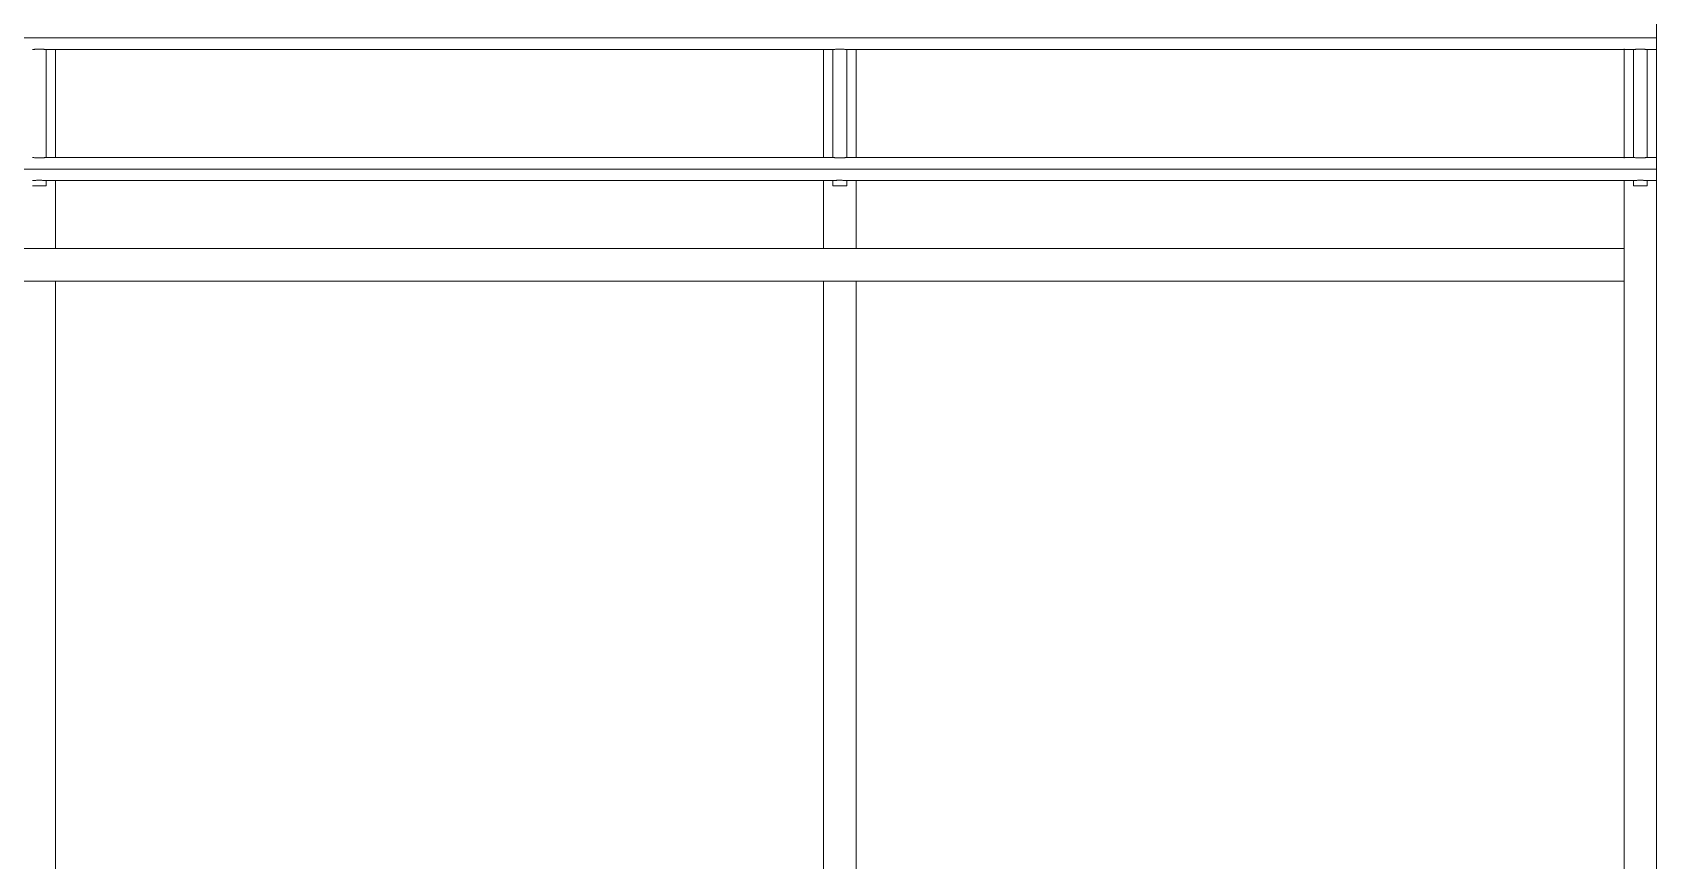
# Model space of a CAD drawing. Header units: metres. Extents: x -199 to 506, y -5 to 23.
# Drawn here: x -186.226 to -183.219, y 1.111 to 2.644 of the extents above; entities that cross this region are included whole.
import ezdxf

# ---------------------------------------------------------------- set-up
doc = ezdxf.new("R2010")
doc.units = ezdxf.units.M
for name, color, linetype, lineweight in [('06MUR', 8, 'Continuous', 9), ('06MUREXT', 92, 'Continuous', 9), ('26VENT', 144, 'Continuous', 5)]:
    doc.layers.add(name, color=color, linetype=linetype, lineweight=lineweight)

# ---------------------------------------------------------------- blocks, each defined once
blk = doc.blocks.new('Solar Shade-Aluminium-01 - Solar Shade-Aluminium-01-7044055-600rNorthElevEjeA Paint')
at = {"layer": '06MUR'}
for p, q in [((-195.0751, 2.6334), (-183.219, 2.6334)), ((-186.2008, 2.6121), (-184.7439, 2.6121)), ((-186.2008, 2.4121), (-186.2008, 2.6121)), ((-184.7439, 2.6121), (-184.7439, 2.4121)), ((-184.7185, 2.6121), (-183.2617, 2.6121)), ((-184.7185, 2.4121), (-184.7185, 2.6121)), ((-183.2617, 2.6121), (-183.2617, 2.4121)), ((-183.2363, 2.6121), (-183.219, 2.6121)), ((-183.2363, 2.4121), (-183.2363, 2.6121)), ((-184.7439, 2.4121), (-186.2008, 2.4121)), ((-183.2617, 2.4121), (-184.7185, 2.4121)), ((-183.219, 2.4121), (-183.2363, 2.4121)), ((-195.0751, 2.3908), (-183.219, 2.3908)), ((-186.2262, 2.36), (-186.2008, 2.36)), ((-186.2008, 2.36), (-186.2262, 2.36)), ((-186.2008, 2.3695), (-184.7439, 2.3695)), ((-186.2008, 2.36), (-186.2008, 2.3695)), ((-184.7439, 2.3695), (-184.7439, 2.36)), ((-184.7439, 2.36), (-184.7185, 2.36)), ((-184.7185, 2.36), (-184.7439, 2.36)), ((-184.7185, 2.3695), (-183.2617, 2.3695)), ((-184.7185, 2.36), (-184.7185, 2.3695)), ((-183.2617, 2.3695), (-183.2617, 2.36)), ((-183.2617, 2.36), (-183.2363, 2.36)), ((-183.2363, 2.36), (-183.2617, 2.36)), ((-183.2363, 2.3695), (-183.219, 2.3695)), ((-183.2363, 2.36), (-183.2363, 2.3695))]:
    blk.add_line(p, q, dxfattribs=at)
for points, knots in [([(-186.2262, 2.6121), (-186.2262, 2.6121), (-186.226, 2.6121), (-186.2255, 2.6122), (-186.2245, 2.6122), (-186.2232, 2.6123), (-186.2217, 2.6124), (-186.2198, 2.6125), (-186.2178, 2.6126), (-186.2155, 2.6127), (-186.2134, 2.6127), (-186.2115, 2.6127), (-186.2097, 2.6126), (-186.2075, 2.6126), (-186.2052, 2.6124), (-186.2033, 2.6123), (-186.2014, 2.6122), (-186.2008, 2.6121), (-186.2008, 2.6121)], [0, 0, 0, 0, 0.055556, 0.111111, 0.166667, 0.222222, 0.277778, 0.333333, 0.388889, 0.444444, 0.513889, 0.548611, 0.583333, 0.652778, 0.722222, 0.791667, 0.861111, 1, 1, 1, 1]), ([(-184.7439, 2.6121), (-184.7439, 2.6121), (-184.7438, 2.6121), (-184.7432, 2.6122), (-184.7423, 2.6122), (-184.741, 2.6123), (-184.7394, 2.6124), (-184.7376, 2.6125), (-184.7356, 2.6126), (-184.7333, 2.6127), (-184.7311, 2.6127), (-184.7293, 2.6127), (-184.7275, 2.6126), (-184.7253, 2.6126), (-184.723, 2.6124), (-184.7211, 2.6123), (-184.7191, 2.6122), (-184.7185, 2.6121), (-184.7185, 2.6121)], [0, 0, 0, 0, 0.055556, 0.111111, 0.166667, 0.222222, 0.277778, 0.333333, 0.388889, 0.444444, 0.513889, 0.548611, 0.583333, 0.652778, 0.722222, 0.791667, 0.861111, 1, 1, 1, 1]), ([(-183.2617, 2.6121), (-183.2617, 2.6121), (-183.2615, 2.6121), (-183.261, 2.6122), (-183.26, 2.6122), (-183.2588, 2.6123), (-183.2572, 2.6124), (-183.2554, 2.6125), (-183.2533, 2.6126), (-183.251, 2.6127), (-183.2489, 2.6127), (-183.247, 2.6127), (-183.2453, 2.6126), (-183.243, 2.6126), (-183.2408, 2.6124), (-183.2388, 2.6123), (-183.2369, 2.6122), (-183.2363, 2.6121), (-183.2363, 2.6121)], [0, 0, 0, 0, 0.055556, 0.111111, 0.166667, 0.222222, 0.277778, 0.333333, 0.388889, 0.444444, 0.513889, 0.548611, 0.583333, 0.652778, 0.722222, 0.791667, 0.861111, 1, 1, 1, 1]), ([(-186.2008, 2.4121), (-186.2008, 2.4121), (-186.2011, 2.4121), (-186.2024, 2.412), (-186.2037, 2.4119), (-186.2053, 2.4118), (-186.2071, 2.4117), (-186.2091, 2.4116), (-186.2114, 2.4115), (-186.2136, 2.4115), (-186.2154, 2.4115), (-186.2172, 2.4116), (-186.2194, 2.4116), (-186.2217, 2.4118), (-186.2236, 2.4119), (-186.2256, 2.412), (-186.2261, 2.4121), (-186.2262, 2.4121)], [0, 0, 0, 0, 0.111111, 0.166667, 0.222222, 0.277778, 0.333333, 0.388889, 0.444444, 0.513889, 0.548611, 0.583333, 0.652778, 0.722222, 0.791667, 0.861111, 1, 1, 1, 1]), ([(-184.7185, 2.4121), (-184.7185, 2.4121), (-184.7189, 2.4121), (-184.7202, 2.412), (-184.7214, 2.4119), (-184.723, 2.4118), (-184.7248, 2.4117), (-184.7269, 2.4116), (-184.7292, 2.4115), (-184.7313, 2.4115), (-184.7332, 2.4115), (-184.7349, 2.4116), (-184.7372, 2.4116), (-184.7394, 2.4118), (-184.7414, 2.4119), (-184.7433, 2.412), (-184.7439, 2.4121), (-184.7439, 2.4121)], [0, 0, 0, 0, 0.111111, 0.166667, 0.222222, 0.277778, 0.333333, 0.388889, 0.444444, 0.513889, 0.548611, 0.583333, 0.652778, 0.722222, 0.791667, 0.861111, 1, 1, 1, 1]), ([(-183.2363, 2.4121), (-183.2363, 2.4121), (-183.2367, 2.4121), (-183.2379, 2.412), (-183.2392, 2.4119), (-183.2408, 2.4118), (-183.2426, 2.4117), (-183.2446, 2.4116), (-183.2469, 2.4115), (-183.2491, 2.4115), (-183.2509, 2.4115), (-183.2527, 2.4116), (-183.2549, 2.4116), (-183.2572, 2.4118), (-183.2591, 2.4119), (-183.2611, 2.412), (-183.2617, 2.4121), (-183.2617, 2.4121)], [0, 0, 0, 0, 0.111111, 0.166667, 0.222222, 0.277778, 0.333333, 0.388889, 0.444444, 0.513889, 0.548611, 0.583333, 0.652778, 0.722222, 0.791667, 0.861111, 1, 1, 1, 1]), ([(-186.2262, 2.3695), (-186.2262, 2.3695), (-186.226, 2.3695), (-186.2255, 2.3695), (-186.2245, 2.3696), (-186.2232, 2.3697), (-186.2217, 2.3698), (-186.2198, 2.3699), (-186.2178, 2.37), (-186.2155, 2.37), (-186.2134, 2.37), (-186.2115, 2.37), (-186.2097, 2.37), (-186.2075, 2.3699), (-186.2052, 2.3698), (-186.2033, 2.3697), (-186.2014, 2.3695), (-186.2008, 2.3695), (-186.2008, 2.3695)], [0, 0, 0, 0, 0.055556, 0.111111, 0.166667, 0.222222, 0.277778, 0.333333, 0.388889, 0.444444, 0.513889, 0.548611, 0.583333, 0.652778, 0.722222, 0.791667, 0.861111, 1, 1, 1, 1]), ([(-186.2113, 2.37), (-186.2122, 2.37), (-186.2136, 2.37), (-186.215, 2.37), (-186.2156, 2.37), (-186.2157, 2.37)], [0.4444444, 0.4444444, 0.4444444, 0.4444444, 0.5138889, 0.5486111, 0.5555556, 0.5555556, 0.5555556, 0.5555556]), ([(-184.7439, 2.3695), (-184.7439, 2.3695), (-184.7438, 2.3695), (-184.7432, 2.3695), (-184.7423, 2.3696), (-184.741, 2.3697), (-184.7394, 2.3698), (-184.7376, 2.3699), (-184.7356, 2.37), (-184.7333, 2.37), (-184.7311, 2.37), (-184.7293, 2.37), (-184.7275, 2.37), (-184.7253, 2.3699), (-184.723, 2.3698), (-184.7211, 2.3697), (-184.7191, 2.3695), (-184.7185, 2.3695), (-184.7185, 2.3695)], [0, 0, 0, 0, 0.055556, 0.111111, 0.166667, 0.222222, 0.277778, 0.333333, 0.388889, 0.444444, 0.513889, 0.548611, 0.583333, 0.652778, 0.722222, 0.791667, 0.861111, 1, 1, 1, 1]), ([(-184.729, 2.37), (-184.7299, 2.37), (-184.7313, 2.37), (-184.7328, 2.37), (-184.7333, 2.37), (-184.7334, 2.37)], [0.4444444, 0.4444444, 0.4444444, 0.4444444, 0.5138889, 0.5486111, 0.5555556, 0.5555556, 0.5555556, 0.5555556]), ([(-183.2617, 2.3695), (-183.2617, 2.3695), (-183.2615, 2.3695), (-183.261, 2.3695), (-183.26, 2.3696), (-183.2588, 2.3697), (-183.2572, 2.3698), (-183.2554, 2.3699), (-183.2533, 2.37), (-183.251, 2.37), (-183.2489, 2.37), (-183.247, 2.37), (-183.2453, 2.37), (-183.243, 2.3699), (-183.2408, 2.3698), (-183.2388, 2.3697), (-183.2369, 2.3695), (-183.2363, 2.3695), (-183.2363, 2.3695)], [0, 0, 0, 0, 0.055556, 0.111111, 0.166667, 0.222222, 0.277778, 0.333333, 0.388889, 0.444444, 0.513889, 0.548611, 0.583333, 0.652778, 0.722222, 0.791667, 0.861111, 1, 1, 1, 1]), ([(-183.2363, 2.3695), (-183.2363, 2.3695), (-183.2367, 2.3695), (-183.2379, 2.3696), (-183.2392, 2.3697), (-183.2408, 2.3698), (-183.2426, 2.3699), (-183.2446, 2.37), (-183.2469, 2.37), (-183.2491, 2.37), (-183.2506, 2.37), (-183.2511, 2.37), (-183.2512, 2.37)], [0, 0, 0, 0, 0.1111111, 0.1666667, 0.2222222, 0.2777778, 0.3333333, 0.3888889, 0.4444444, 0.5138889, 0.5486111, 0.5555556, 0.5555556, 0.5555556, 0.5555556])]:
    blk.add_open_spline(points, degree=3, knots=knots, dxfattribs=at)
blk = doc.blocks.new('Rectangular Mullion - 60x167-7050116-600rNorthElevEjeA Paint')
at = {"layer": '26VENT'}
blk.add_line((-183.279, 2.2136), (-183.279, 0.1439), dxfattribs=at)
blk = doc.blocks.new('Rectangular Mullion - 60x167-7050117-600rNorthElevEjeA Paint')
at = {"layer": '26VENT'}
for p, q in [((-183.279, 2.613), (-183.279, 2.4112)), ((-183.279, 2.3703), (-183.279, 2.2136))]:
    blk.add_line(p, q, dxfattribs=at)
blk = doc.blocks.new('Rectangular Mullion - 60x167-V17-600rNorthElevEjeA Paint')
at = {"layer": '26VENT'}
for p, q in [((-186.2135, 2.2436), (-187.6957, 2.2436)), ((-187.6957, 2.1836), (-186.2135, 2.1836))]:
    blk.add_line(p, q, dxfattribs=at)
blk = doc.blocks.new('Rectangular Mullion - 60x167-7715938-600rNorthElevEjeA Paint')
at = {"layer": '26VENT'}
for p, q in [((-183.279, 2.2436), (-184.7312, 2.2436)), ((-183.279, 2.2436), (-183.279, 2.1836)), ((-184.7312, 2.1836), (-183.279, 2.1836))]:
    blk.add_line(p, q, dxfattribs=at)
blk = doc.blocks.new('Rectangular Mullion - 60x167-V18-600rNorthElevEjeA Paint')
at = {"layer": '26VENT'}
for p, q in [((-187.7257, 2.1836), (-187.6657, 2.1836)), ((-187.7257, 2.1836), (-187.7257, 0.11)), ((-187.6657, 0.11), (-187.6657, 2.1836)), ((-187.6657, 0.11), (-187.7257, 0.11))]:
    blk.add_line(p, q, dxfattribs=at)
blk = doc.blocks.new('Rectangular Mullion - 60x167-V19-600rNorthElevEjeA Paint')
at = {"layer": '26VENT'}
for p, q in [((-184.7612, 2.1836), (-184.7012, 2.1836)), ((-184.7612, 2.1836), (-184.7612, 0.5923)), ((-184.7012, 0.5921), (-184.7012, 2.1836)), ((-184.7612, 0.1358), (-184.7612, 0.11)), ((-184.7012, 0.11), (-184.7012, 0.1368)), ((-184.7012, 0.11), (-184.7612, 0.11))]:
    blk.add_line(p, q, dxfattribs=at)
blk = doc.blocks.new('Rectangular Mullion - 60x167-V21-600rNorthElevEjeA Paint')
at = {"layer": '26VENT'}
for p, q in [((-186.2435, 2.6127), (-186.2435, 2.4115)), ((-186.1835, 2.4115), (-186.1835, 2.6127)), ((-186.2435, 2.37), (-186.2435, 2.2436)), ((-186.1835, 2.2436), (-186.1835, 2.3701)), ((-186.1835, 2.2436), (-186.2435, 2.2436))]:
    blk.add_line(p, q, dxfattribs=at)
blk = doc.blocks.new('Rectangular Mullion - 60x167-V22-600rNorthElevEjeA Paint')
at = {"layer": '26VENT'}
for p, q in [((-184.7612, 2.6128), (-184.7612, 2.4114)), ((-184.7012, 2.4114), (-184.7012, 2.6128)), ((-184.7612, 2.3702), (-184.7612, 2.2436)), ((-184.7012, 2.2436), (-184.7012, 2.3702)), ((-184.7012, 2.2436), (-184.7612, 2.2436))]:
    blk.add_line(p, q, dxfattribs=at)

msp = doc.modelspace()

# ---------------------------------------------------------------- linework, layer by layer
at = {"layer": '06MUREXT'}
msp.add_line((-183.219, 0.1485), (-183.219, 12.91), dxfattribs=at)

# ---------------------------------------------------------------- block references
at = {"layer": '06MUR'}
msp.add_blockref('Solar Shade-Aluminium-01 - Solar Shade-Aluminium-01-7044055-600rNorthElevEjeA Paint', (0, 0), dxfattribs=at)
at = {"layer": '26VENT'}
for name, p in [('Rectangular Mullion - 60x167-V21-600rNorthElevEjeA Paint', (0, 0)), ('Rectangular Mullion - 60x167-V22-600rNorthElevEjeA Paint', (0, 0)), ('Rectangular Mullion - 60x167-7050117-600rNorthElevEjeA Paint', (0, 0)), ('Rectangular Mullion - 60x167-V17-600rNorthElevEjeA Paint', (0, 0)), ('Rectangular Mullion - 60x167-V17-600rNorthElevEjeA Paint', (1.4822, 0)), ('Rectangular Mullion - 60x167-7715938-600rNorthElevEjeA Paint', (0, 0)), ('Rectangular Mullion - 60x167-7050116-600rNorthElevEjeA Paint', (0, 0)), ('Rectangular Mullion - 60x167-V18-600rNorthElevEjeA Paint', (1.4822, 0)), ('Rectangular Mullion - 60x167-V19-600rNorthElevEjeA Paint', (0, 0))]:
    msp.add_blockref(name, p, dxfattribs=at)

doc.saveas('drawing.dxf')
